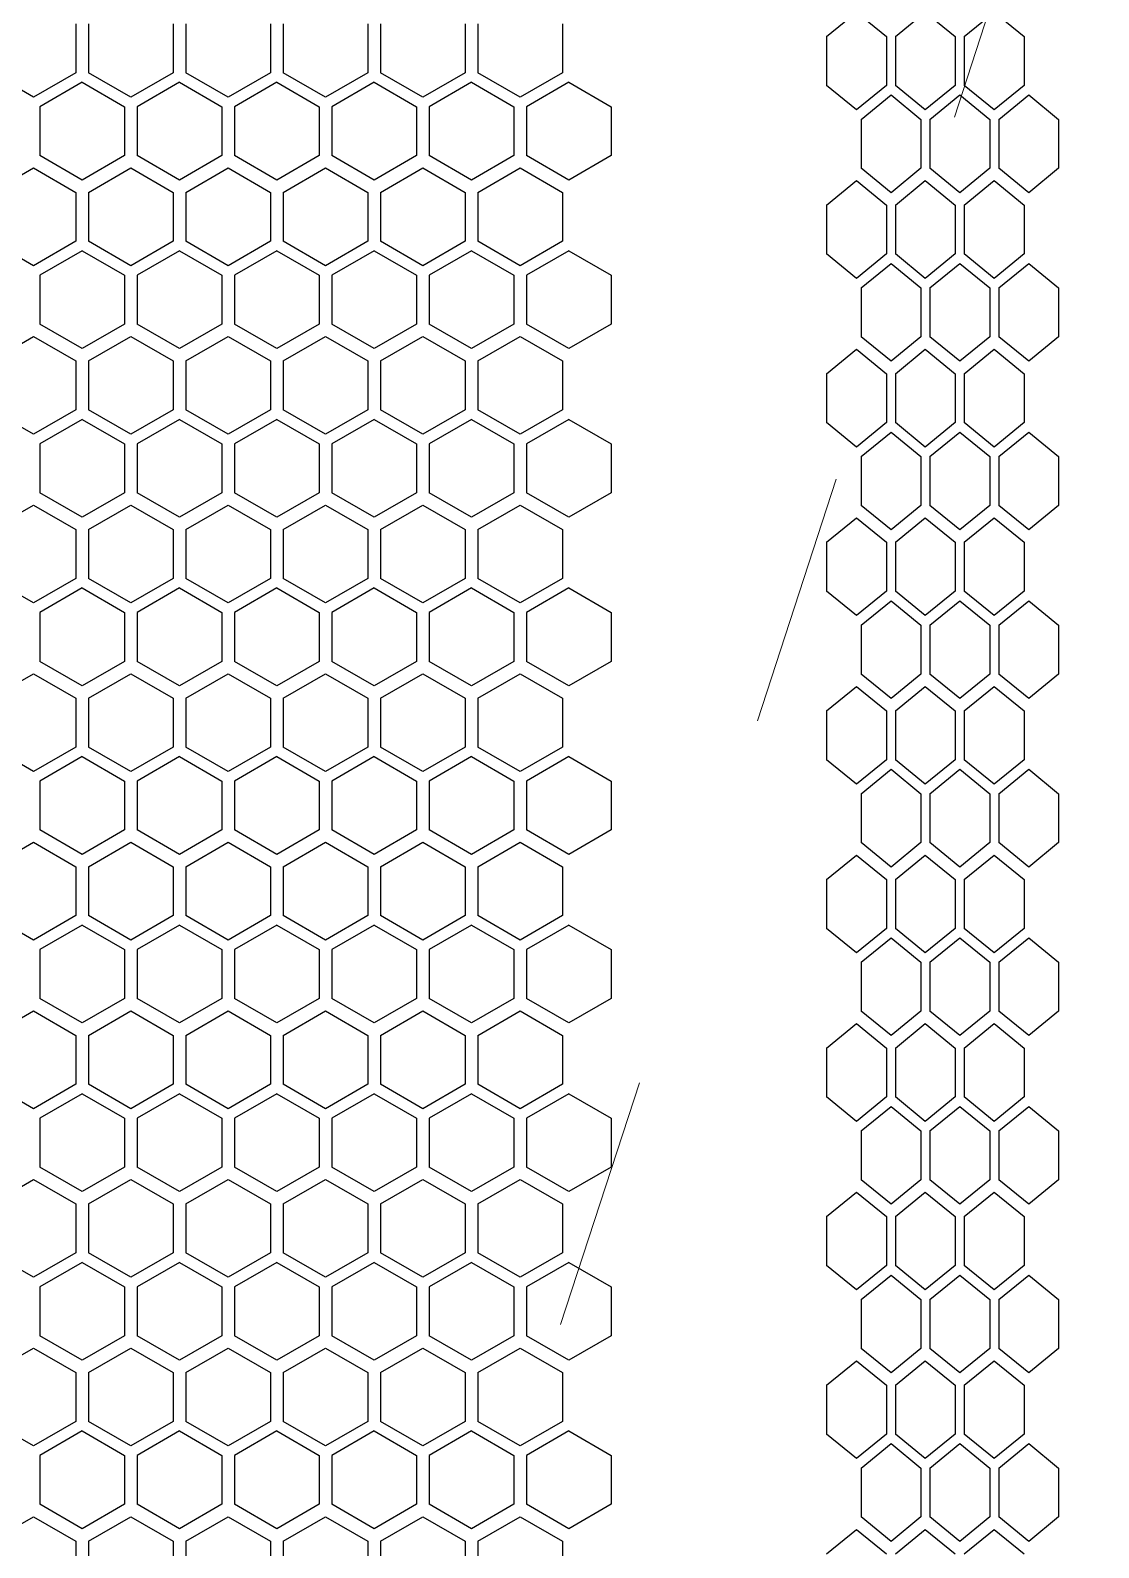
# Model space of a CAD drawing. Extents: x 61367 to 140945, y -1257 to 25588.
# Drawn here: x 73746.2 to 73847.2, y 20061.9 to 20205.3 of the extents above; entities that cross this region are included whole.
import ezdxf

# ---------------------------------------------------------------- set-up
doc = ezdxf.new("R2010")
doc.units = 0
doc.header["$MEASUREMENT"] = 0
doc.linetypes.add('ACAD_ISO03W100', pattern=[30, 12, -18])
doc.layers.get('0').update_dxf_attribs({"linetype": 'CONTINUOUS'})
doc.layers.add('4215-0412-2_0', color=7, linetype='CONTINUOUS')
doc.layers.add('THICK', color=7, linetype='CONTINUOUS', lineweight=0)

# ---------------------------------------------------------------- blocks, each defined once
blk = doc.blocks.new('ETRYRTERRTERWDDASW')
at = {"layer": 'THICK', "color": 1, "linetype": 'ACAD_ISO03W100', "ltscale": 2}
blk.add_line((214128.38, 51356.57), (213334.9, 48924.57), dxfattribs=at)
blk = doc.blocks.new('ERGRTHTHRT')
at = {"layer": '4215-0412-2_0', "color": 7, "linetype": 'Continuous'}
for p, q in [((-37352.74, -67738.53), (-37349.91, -67736.22)), ((-37349.91, -67736.22), (-37347.08, -67738.53)), ((-37346.24, -67738.53), (-37343.41, -67736.22)), ((-37343.41, -67736.22), (-37340.58, -67738.53)), ((-37339.73, -67738.53), (-37336.9, -67736.22)), ((-37336.9, -67736.22), (-37334.07, -67738.53)), ((-37423.72, -67737.33), (-37423.72, -67741.95)), ((-37422.52, -67737.33), (-37422.52, -67741.95)), ((-37414.52, -67737.33), (-37414.52, -67741.95)), ((-37413.32, -67737.33), (-37413.32, -67741.95)), ((-37405.32, -67737.33), (-37405.32, -67741.95)), ((-37404.12, -67737.33), (-37404.12, -67741.95)), ((-37396.12, -67737.33), (-37396.12, -67741.95)), ((-37394.92, -67737.33), (-37394.92, -67741.95)), ((-37386.92, -67737.33), (-37386.92, -67741.95)), ((-37385.72, -67737.33), (-37385.72, -67741.95)), ((-37377.72, -67737.33), (-37377.72, -67741.95)), ((-37352.74, -67738.53), (-37352.74, -67743.15)), ((-37347.08, -67738.53), (-37347.08, -67743.15)), ((-37346.24, -67738.53), (-37346.24, -67743.15)), ((-37340.58, -67738.53), (-37340.58, -67743.15)), ((-37339.73, -67738.53), (-37339.73, -67743.15)), ((-37334.07, -67738.53), (-37334.07, -67743.15)), ((-37427.72, -67744.26), (-37431.72, -67741.95)), ((-37423.72, -67741.95), (-37427.72, -67744.26)), ((-37418.52, -67744.26), (-37422.52, -67741.95)), ((-37414.52, -67741.95), (-37418.52, -67744.26)), ((-37409.32, -67744.26), (-37413.32, -67741.95)), ((-37405.32, -67741.95), (-37409.32, -67744.26)), ((-37400.12, -67744.26), (-37404.12, -67741.95)), ((-37396.12, -67741.95), (-37400.12, -67744.26)), ((-37390.92, -67744.26), (-37394.92, -67741.95)), ((-37386.92, -67741.95), (-37390.92, -67744.26)), ((-37381.72, -67744.26), (-37385.72, -67741.95)), ((-37377.72, -67741.95), (-37381.72, -67744.26)), ((-37423.1, -67742.85), (-37427.1, -67745.16)), ((-37423.1, -67742.85), (-37419.1, -67745.16)), ((-37413.9, -67742.85), (-37417.9, -67745.16)), ((-37413.9, -67742.85), (-37409.9, -67745.16)), ((-37404.7, -67742.85), (-37408.7, -67745.16)), ((-37404.7, -67742.85), (-37400.7, -67745.16)), ((-37395.5, -67742.85), (-37399.5, -67745.16)), ((-37395.5, -67742.85), (-37391.5, -67745.16)), ((-37386.3, -67742.85), (-37390.3, -67745.16)), ((-37386.3, -67742.85), (-37382.3, -67745.16)), ((-37377.1, -67742.85), (-37381.1, -67745.16)), ((-37377.1, -67742.85), (-37373.1, -67745.16)), ((-37349.91, -67745.46), (-37352.74, -67743.15)), ((-37347.08, -67743.15), (-37349.91, -67745.46)), ((-37343.41, -67745.46), (-37346.24, -67743.15)), ((-37340.58, -67743.15), (-37343.41, -67745.46)), ((-37336.9, -67745.46), (-37339.73, -67743.15)), ((-37334.07, -67743.15), (-37336.9, -67745.46)), ((-37427.1, -67745.16), (-37427.1, -67749.78)), ((-37419.1, -67745.16), (-37419.1, -67749.78)), ((-37417.9, -67745.16), (-37417.9, -67749.78)), ((-37409.9, -67745.16), (-37409.9, -67749.78)), ((-37408.7, -67745.16), (-37408.7, -67749.78)), ((-37400.7, -67745.16), (-37400.7, -67749.78)), ((-37399.5, -67745.16), (-37399.5, -67749.78)), ((-37391.5, -67745.16), (-37391.5, -67749.78)), ((-37390.3, -67745.16), (-37390.3, -67749.78)), ((-37382.3, -67745.16), (-37382.3, -67749.78)), ((-37381.1, -67745.16), (-37381.1, -67749.78)), ((-37373.1, -67745.16), (-37373.1, -67749.78)), ((-37349.47, -67746.36), (-37346.65, -67744.05)), ((-37346.65, -67744.05), (-37343.82, -67746.36)), ((-37342.97, -67746.36), (-37340.14, -67744.05)), ((-37340.14, -67744.05), (-37337.31, -67746.36)), ((-37336.46, -67746.36), (-37333.63, -67744.05)), ((-37333.63, -67744.05), (-37330.81, -67746.36)), ((-37349.47, -67746.36), (-37349.47, -67750.98)), ((-37343.82, -67746.36), (-37343.82, -67750.98)), ((-37342.97, -67746.36), (-37342.97, -67750.98)), ((-37337.31, -67746.36), (-37337.31, -67750.98)), ((-37336.46, -67746.36), (-37336.46, -67750.98)), ((-37330.81, -67746.36), (-37330.81, -67750.98)), ((-37423.1, -67752.09), (-37427.1, -67749.78)), ((-37419.1, -67749.78), (-37423.1, -67752.09)), ((-37413.9, -67752.09), (-37417.9, -67749.78)), ((-37409.9, -67749.78), (-37413.9, -67752.09)), ((-37404.7, -67752.09), (-37408.7, -67749.78)), ((-37400.7, -67749.78), (-37404.7, -67752.09)), ((-37395.5, -67752.09), (-37399.5, -67749.78)), ((-37391.5, -67749.78), (-37395.5, -67752.09)), ((-37386.3, -67752.09), (-37390.3, -67749.78)), ((-37382.3, -67749.78), (-37386.3, -67752.09)), ((-37377.1, -67752.09), (-37381.1, -67749.78)), ((-37373.1, -67749.78), (-37377.1, -67752.09)), ((-37431.72, -67753.26), (-37427.72, -67750.95)), ((-37427.72, -67750.95), (-37423.72, -67753.26)), ((-37422.52, -67753.26), (-37418.52, -67750.95)), ((-37418.52, -67750.95), (-37414.52, -67753.26)), ((-37413.32, -67753.26), (-37409.32, -67750.95)), ((-37409.32, -67750.95), (-37405.32, -67753.26)), ((-37404.12, -67753.26), (-37400.12, -67750.95)), ((-37400.12, -67750.95), (-37396.12, -67753.26)), ((-37394.92, -67753.26), (-37390.92, -67750.95)), ((-37390.92, -67750.95), (-37386.92, -67753.26)), ((-37385.72, -67753.26), (-37381.72, -67750.95)), ((-37381.72, -67750.95), (-37377.72, -67753.26)), ((-37352.74, -67754.46), (-37349.91, -67752.15)), ((-37349.91, -67752.15), (-37347.08, -67754.46)), ((-37346.65, -67753.29), (-37349.47, -67750.98)), ((-37343.82, -67750.98), (-37346.65, -67753.29)), ((-37346.24, -67754.46), (-37343.41, -67752.15)), ((-37343.41, -67752.15), (-37340.58, -67754.46)), ((-37340.14, -67753.29), (-37342.97, -67750.98)), ((-37337.31, -67750.98), (-37340.14, -67753.29)), ((-37339.73, -67754.46), (-37336.9, -67752.15)), ((-37336.9, -67752.15), (-37334.07, -67754.46)), ((-37333.63, -67753.29), (-37336.46, -67750.98)), ((-37330.81, -67750.98), (-37333.63, -67753.29)), ((-37423.72, -67753.26), (-37423.72, -67757.88)), ((-37422.52, -67753.26), (-37422.52, -67757.88)), ((-37414.52, -67753.26), (-37414.52, -67757.88)), ((-37413.32, -67753.26), (-37413.32, -67757.88)), ((-37405.32, -67753.26), (-37405.32, -67757.88)), ((-37404.12, -67753.26), (-37404.12, -67757.88)), ((-37396.12, -67753.26), (-37396.12, -67757.88)), ((-37394.92, -67753.26), (-37394.92, -67757.88)), ((-37386.92, -67753.26), (-37386.92, -67757.88)), ((-37385.72, -67753.26), (-37385.72, -67757.88)), ((-37377.72, -67753.26), (-37377.72, -67757.88)), ((-37352.74, -67754.46), (-37352.74, -67759.08)), ((-37347.08, -67754.46), (-37347.08, -67759.08)), ((-37346.24, -67754.46), (-37346.24, -67759.08)), ((-37340.58, -67754.46), (-37340.58, -67759.08)), ((-37339.73, -67754.46), (-37339.73, -67759.08)), ((-37334.07, -67754.46), (-37334.07, -67759.08)), ((-37427.72, -67760.19), (-37431.72, -67757.88)), ((-37423.72, -67757.88), (-37427.72, -67760.19)), ((-37418.52, -67760.19), (-37422.52, -67757.88)), ((-37414.52, -67757.88), (-37418.52, -67760.19)), ((-37409.32, -67760.19), (-37413.32, -67757.88)), ((-37405.32, -67757.88), (-37409.32, -67760.19)), ((-37400.12, -67760.19), (-37404.12, -67757.88)), ((-37396.12, -67757.88), (-37400.12, -67760.19)), ((-37390.92, -67760.19), (-37394.92, -67757.88)), ((-37386.92, -67757.88), (-37390.92, -67760.19)), ((-37381.72, -67760.19), (-37385.72, -67757.88)), ((-37377.72, -67757.88), (-37381.72, -67760.19)), ((-37423.1, -67758.78), (-37427.1, -67761.09)), ((-37423.1, -67758.78), (-37419.1, -67761.09)), ((-37413.9, -67758.78), (-37417.9, -67761.09)), ((-37413.9, -67758.78), (-37409.9, -67761.09)), ((-37404.7, -67758.78), (-37408.7, -67761.09)), ((-37404.7, -67758.78), (-37400.7, -67761.09)), ((-37395.5, -67758.78), (-37399.5, -67761.09)), ((-37395.5, -67758.78), (-37391.5, -67761.09)), ((-37386.3, -67758.78), (-37390.3, -67761.09)), ((-37386.3, -67758.78), (-37382.3, -67761.09)), ((-37377.1, -67758.78), (-37381.1, -67761.09)), ((-37377.1, -67758.78), (-37373.1, -67761.09)), ((-37349.91, -67761.39), (-37352.74, -67759.08)), ((-37347.08, -67759.08), (-37349.91, -67761.39)), ((-37343.41, -67761.39), (-37346.24, -67759.08)), ((-37340.58, -67759.08), (-37343.41, -67761.39)), ((-37336.9, -67761.39), (-37339.73, -67759.08)), ((-37334.07, -67759.08), (-37336.9, -67761.39)), ((-37349.47, -67762.29), (-37346.65, -67759.98)), ((-37346.65, -67759.98), (-37343.82, -67762.29)), ((-37342.97, -67762.29), (-37340.14, -67759.98)), ((-37340.14, -67759.98), (-37337.31, -67762.29)), ((-37336.46, -67762.29), (-37333.63, -67759.98)), ((-37333.63, -67759.98), (-37330.81, -67762.29)), ((-37427.1, -67761.09), (-37427.1, -67765.71)), ((-37419.1, -67761.09), (-37419.1, -67765.71)), ((-37417.9, -67761.09), (-37417.9, -67765.71)), ((-37409.9, -67761.09), (-37409.9, -67765.71)), ((-37408.7, -67761.09), (-37408.7, -67765.71)), ((-37400.7, -67761.09), (-37400.7, -67765.71)), ((-37399.5, -67761.09), (-37399.5, -67765.71)), ((-37391.5, -67761.09), (-37391.5, -67765.71)), ((-37390.3, -67761.09), (-37390.3, -67765.71)), ((-37382.3, -67761.09), (-37382.3, -67765.71)), ((-37381.1, -67761.09), (-37381.1, -67765.71)), ((-37373.1, -67761.09), (-37373.1, -67765.71)), ((-37349.47, -67762.29), (-37349.47, -67766.91)), ((-37343.82, -67762.29), (-37343.82, -67766.91)), ((-37342.97, -67762.29), (-37342.97, -67766.91)), ((-37337.31, -67762.29), (-37337.31, -67766.91)), ((-37336.46, -67762.29), (-37336.46, -67766.91)), ((-37330.81, -67762.29), (-37330.81, -67766.91)), ((-37423.1, -67768.02), (-37427.1, -67765.71)), ((-37419.1, -67765.71), (-37423.1, -67768.02)), ((-37413.9, -67768.02), (-37417.9, -67765.71)), ((-37409.9, -67765.71), (-37413.9, -67768.02)), ((-37404.7, -67768.02), (-37408.7, -67765.71)), ((-37400.7, -67765.71), (-37404.7, -67768.02)), ((-37395.5, -67768.02), (-37399.5, -67765.71)), ((-37391.5, -67765.71), (-37395.5, -67768.02)), ((-37386.3, -67768.02), (-37390.3, -67765.71)), ((-37382.3, -67765.71), (-37386.3, -67768.02)), ((-37377.1, -67768.02), (-37381.1, -67765.71)), ((-37373.1, -67765.71), (-37377.1, -67768.02)), ((-37431.72, -67769.19), (-37427.72, -67766.88)), ((-37427.72, -67766.88), (-37423.72, -67769.19)), ((-37422.52, -67769.19), (-37418.52, -67766.88)), ((-37418.52, -67766.88), (-37414.52, -67769.19)), ((-37413.32, -67769.19), (-37409.32, -67766.88)), ((-37409.32, -67766.88), (-37405.32, -67769.19)), ((-37404.12, -67769.19), (-37400.12, -67766.88)), ((-37400.12, -67766.88), (-37396.12, -67769.19)), ((-37394.92, -67769.19), (-37390.92, -67766.88)), ((-37390.92, -67766.88), (-37386.92, -67769.19)), ((-37385.72, -67769.19), (-37381.72, -67766.88)), ((-37381.72, -67766.88), (-37377.72, -67769.19)), ((-37352.74, -67770.39), (-37349.91, -67768.08)), ((-37349.91, -67768.08), (-37347.08, -67770.39)), ((-37346.65, -67769.22), (-37349.47, -67766.91)), ((-37343.82, -67766.91), (-37346.65, -67769.22)), ((-37346.24, -67770.39), (-37343.41, -67768.08)), ((-37343.41, -67768.08), (-37340.58, -67770.39)), ((-37340.14, -67769.22), (-37342.97, -67766.91)), ((-37337.31, -67766.91), (-37340.14, -67769.22)), ((-37339.73, -67770.39), (-37336.9, -67768.08)), ((-37336.9, -67768.08), (-37334.07, -67770.39)), ((-37333.63, -67769.22), (-37336.46, -67766.91)), ((-37330.81, -67766.91), (-37333.63, -67769.22)), ((-37423.72, -67769.19), (-37423.72, -67773.81)), ((-37422.52, -67769.19), (-37422.52, -67773.81)), ((-37414.52, -67769.19), (-37414.52, -67773.81)), ((-37413.32, -67769.19), (-37413.32, -67773.81)), ((-37405.32, -67769.19), (-37405.32, -67773.81)), ((-37404.12, -67769.19), (-37404.12, -67773.81)), ((-37396.12, -67769.19), (-37396.12, -67773.81)), ((-37394.92, -67769.19), (-37394.92, -67773.81)), ((-37386.92, -67769.19), (-37386.92, -67773.81)), ((-37385.72, -67769.19), (-37385.72, -67773.81)), ((-37377.72, -67769.19), (-37377.72, -67773.81)), ((-37352.74, -67770.39), (-37352.74, -67775.01)), ((-37347.08, -67770.39), (-37347.08, -67775.01)), ((-37346.24, -67770.39), (-37346.24, -67775.01)), ((-37340.58, -67770.39), (-37340.58, -67775.01)), ((-37339.73, -67770.39), (-37339.73, -67775.01)), ((-37334.07, -67770.39), (-37334.07, -67775.01)), ((-37427.72, -67776.12), (-37431.72, -67773.81)), ((-37423.72, -67773.81), (-37427.72, -67776.12)), ((-37418.52, -67776.12), (-37422.52, -67773.81)), ((-37414.52, -67773.81), (-37418.52, -67776.12)), ((-37409.32, -67776.12), (-37413.32, -67773.81)), ((-37405.32, -67773.81), (-37409.32, -67776.12)), ((-37400.12, -67776.12), (-37404.12, -67773.81)), ((-37396.12, -67773.81), (-37400.12, -67776.12)), ((-37390.92, -67776.12), (-37394.92, -67773.81)), ((-37386.92, -67773.81), (-37390.92, -67776.12)), ((-37381.72, -67776.12), (-37385.72, -67773.81)), ((-37377.72, -67773.81), (-37381.72, -67776.12)), ((-37423.1, -67774.71), (-37427.1, -67777.02)), ((-37423.1, -67774.71), (-37419.1, -67777.02)), ((-37413.9, -67774.71), (-37417.9, -67777.02)), ((-37413.9, -67774.71), (-37409.9, -67777.02)), ((-37404.7, -67774.71), (-37408.7, -67777.02)), ((-37404.7, -67774.71), (-37400.7, -67777.02)), ((-37395.5, -67774.71), (-37399.5, -67777.02)), ((-37395.5, -67774.71), (-37391.5, -67777.02)), ((-37386.3, -67774.71), (-37390.3, -67777.02)), ((-37386.3, -67774.71), (-37382.3, -67777.02)), ((-37377.1, -67774.71), (-37381.1, -67777.02)), ((-37377.1, -67774.71), (-37373.1, -67777.02)), ((-37349.91, -67777.32), (-37352.74, -67775.01)), ((-37347.08, -67775.01), (-37349.91, -67777.32)), ((-37343.41, -67777.32), (-37346.24, -67775.01)), ((-37340.58, -67775.01), (-37343.41, -67777.32)), ((-37336.9, -67777.32), (-37339.73, -67775.01)), ((-37334.07, -67775.01), (-37336.9, -67777.32)), ((-37349.47, -67778.22), (-37346.65, -67775.91)), ((-37346.65, -67775.91), (-37343.82, -67778.22)), ((-37342.97, -67778.22), (-37340.14, -67775.91)), ((-37340.14, -67775.91), (-37337.31, -67778.22)), ((-37336.46, -67778.22), (-37333.63, -67775.91)), ((-37333.63, -67775.91), (-37330.81, -67778.22)), ((-37427.1, -67777.02), (-37427.1, -67781.64)), ((-37419.1, -67777.02), (-37419.1, -67781.64)), ((-37417.9, -67777.02), (-37417.9, -67781.64)), ((-37409.9, -67777.02), (-37409.9, -67781.64)), ((-37408.7, -67777.02), (-37408.7, -67781.64)), ((-37400.7, -67777.02), (-37400.7, -67781.64)), ((-37399.5, -67777.02), (-37399.5, -67781.64)), ((-37391.5, -67777.02), (-37391.5, -67781.64)), ((-37390.3, -67777.02), (-37390.3, -67781.64)), ((-37382.3, -67777.02), (-37382.3, -67781.64)), ((-37381.1, -67777.02), (-37381.1, -67781.64)), ((-37373.1, -67777.02), (-37373.1, -67781.64)), ((-37349.47, -67778.22), (-37349.47, -67782.84)), ((-37343.82, -67778.22), (-37343.82, -67782.84)), ((-37342.97, -67778.22), (-37342.97, -67782.84)), ((-37337.31, -67778.22), (-37337.31, -67782.84)), ((-37336.46, -67778.22), (-37336.46, -67782.84)), ((-37330.81, -67778.22), (-37330.81, -67782.84)), ((-37423.1, -67783.95), (-37427.1, -67781.64)), ((-37419.1, -67781.64), (-37423.1, -67783.95)), ((-37413.9, -67783.95), (-37417.9, -67781.64)), ((-37409.9, -67781.64), (-37413.9, -67783.95)), ((-37404.7, -67783.95), (-37408.7, -67781.64)), ((-37400.7, -67781.64), (-37404.7, -67783.95)), ((-37395.5, -67783.95), (-37399.5, -67781.64)), ((-37391.5, -67781.64), (-37395.5, -67783.95)), ((-37386.3, -67783.95), (-37390.3, -67781.64)), ((-37382.3, -67781.64), (-37386.3, -67783.95)), ((-37377.1, -67783.95), (-37381.1, -67781.64)), ((-37373.1, -67781.64), (-37377.1, -67783.95)), ((-37431.72, -67785.12), (-37427.72, -67782.81)), ((-37427.72, -67782.81), (-37423.72, -67785.12)), ((-37422.52, -67785.12), (-37418.52, -67782.81)), ((-37418.52, -67782.81), (-37414.52, -67785.12)), ((-37413.32, -67785.12), (-37409.32, -67782.81)), ((-37409.32, -67782.81), (-37405.32, -67785.12)), ((-37404.12, -67785.12), (-37400.12, -67782.81)), ((-37400.12, -67782.81), (-37396.12, -67785.12)), ((-37394.92, -67785.12), (-37390.92, -67782.81)), ((-37390.92, -67782.81), (-37386.92, -67785.12)), ((-37385.72, -67785.12), (-37381.72, -67782.81)), ((-37381.72, -67782.81), (-37377.72, -67785.12)), ((-37346.65, -67785.15), (-37349.47, -67782.84)), ((-37343.82, -67782.84), (-37346.65, -67785.15)), ((-37340.14, -67785.15), (-37342.97, -67782.84)), ((-37337.31, -67782.84), (-37340.14, -67785.15)), ((-37333.63, -67785.15), (-37336.46, -67782.84)), ((-37330.81, -67782.84), (-37333.63, -67785.15)), ((-37423.72, -67785.12), (-37423.72, -67789.74)), ((-37422.52, -67785.12), (-37422.52, -67789.74)), ((-37414.52, -67785.12), (-37414.52, -67789.74)), ((-37413.32, -67785.12), (-37413.32, -67789.74)), ((-37405.32, -67785.12), (-37405.32, -67789.74)), ((-37404.12, -67785.12), (-37404.12, -67789.74)), ((-37396.12, -67785.12), (-37396.12, -67789.74)), ((-37394.92, -67785.12), (-37394.92, -67789.74)), ((-37386.92, -67785.12), (-37386.92, -67789.74)), ((-37385.72, -67785.12), (-37385.72, -67789.74)), ((-37377.72, -67785.12), (-37377.72, -67789.74)), ((-37352.74, -67786.32), (-37349.91, -67784.01)), ((-37349.91, -67784.01), (-37347.08, -67786.32)), ((-37346.24, -67786.32), (-37343.41, -67784.01)), ((-37343.41, -67784.01), (-37340.58, -67786.32)), ((-37339.73, -67786.32), (-37336.9, -67784.01)), ((-37336.9, -67784.01), (-37334.07, -67786.32)), ((-37352.74, -67786.32), (-37352.74, -67790.94)), ((-37347.08, -67786.32), (-37347.08, -67790.94)), ((-37346.24, -67786.32), (-37346.24, -67790.94)), ((-37340.58, -67786.32), (-37340.58, -67790.94)), ((-37339.73, -67786.32), (-37339.73, -67790.94)), ((-37334.07, -67786.32), (-37334.07, -67790.94)), ((-37427.72, -67792.05), (-37431.72, -67789.74)), ((-37423.72, -67789.74), (-37427.72, -67792.05)), ((-37423.1, -67790.64), (-37427.1, -67792.95)), ((-37423.1, -67790.64), (-37419.1, -67792.95)), ((-37418.52, -67792.05), (-37422.52, -67789.74)), ((-37414.52, -67789.74), (-37418.52, -67792.05)), ((-37413.9, -67790.64), (-37417.9, -67792.95)), ((-37413.9, -67790.64), (-37409.9, -67792.95)), ((-37409.32, -67792.05), (-37413.32, -67789.74)), ((-37405.32, -67789.74), (-37409.32, -67792.05)), ((-37404.7, -67790.64), (-37408.7, -67792.95)), ((-37404.7, -67790.64), (-37400.7, -67792.95)), ((-37400.12, -67792.05), (-37404.12, -67789.74)), ((-37396.12, -67789.74), (-37400.12, -67792.05)), ((-37395.5, -67790.64), (-37399.5, -67792.95)), ((-37395.5, -67790.64), (-37391.5, -67792.95)), ((-37390.92, -67792.05), (-37394.92, -67789.74)), ((-37386.92, -67789.74), (-37390.92, -67792.05)), ((-37386.3, -67790.64), (-37390.3, -67792.95)), ((-37386.3, -67790.64), (-37382.3, -67792.95)), ((-37381.72, -67792.05), (-37385.72, -67789.74)), ((-37377.72, -67789.74), (-37381.72, -67792.05)), ((-37377.1, -67790.64), (-37381.1, -67792.95)), ((-37377.1, -67790.64), (-37373.1, -67792.95)), ((-37349.91, -67793.25), (-37352.74, -67790.94)), ((-37347.08, -67790.94), (-37349.91, -67793.25)), ((-37343.41, -67793.25), (-37346.24, -67790.94)), ((-37340.58, -67790.94), (-37343.41, -67793.25)), ((-37336.9, -67793.25), (-37339.73, -67790.94)), ((-37334.07, -67790.94), (-37336.9, -67793.25)), ((-37349.47, -67794.15), (-37346.65, -67791.84)), ((-37346.65, -67791.84), (-37343.82, -67794.15)), ((-37342.97, -67794.15), (-37340.14, -67791.84)), ((-37340.14, -67791.84), (-37337.31, -67794.15)), ((-37336.46, -67794.15), (-37333.63, -67791.84)), ((-37333.63, -67791.84), (-37330.81, -67794.15)), ((-37427.1, -67792.95), (-37427.1, -67797.57)), ((-37419.1, -67792.95), (-37419.1, -67797.57)), ((-37417.9, -67792.95), (-37417.9, -67797.57)), ((-37409.9, -67792.95), (-37409.9, -67797.57)), ((-37408.7, -67792.95), (-37408.7, -67797.57)), ((-37400.7, -67792.95), (-37400.7, -67797.57)), ((-37399.5, -67792.95), (-37399.5, -67797.57)), ((-37391.5, -67792.95), (-37391.5, -67797.57)), ((-37390.3, -67792.95), (-37390.3, -67797.57)), ((-37382.3, -67792.95), (-37382.3, -67797.57)), ((-37381.1, -67792.95), (-37381.1, -67797.57)), ((-37373.1, -67792.95), (-37373.1, -67797.57)), ((-37349.47, -67794.15), (-37349.47, -67798.77)), ((-37343.82, -67794.15), (-37343.82, -67798.77)), ((-37342.97, -67794.15), (-37342.97, -67798.77)), ((-37337.31, -67794.15), (-37337.31, -67798.77)), ((-37336.46, -67794.15), (-37336.46, -67798.77)), ((-37330.81, -67794.15), (-37330.81, -67798.77)), ((-37423.1, -67799.88), (-37427.1, -67797.57)), ((-37419.1, -67797.57), (-37423.1, -67799.88)), ((-37413.9, -67799.88), (-37417.9, -67797.57)), ((-37409.9, -67797.57), (-37413.9, -67799.88)), ((-37404.7, -67799.88), (-37408.7, -67797.57)), ((-37400.7, -67797.57), (-37404.7, -67799.88)), ((-37395.5, -67799.88), (-37399.5, -67797.57)), ((-37391.5, -67797.57), (-37395.5, -67799.88)), ((-37386.3, -67799.88), (-37390.3, -67797.57)), ((-37382.3, -67797.57), (-37386.3, -67799.88)), ((-37377.1, -67799.88), (-37381.1, -67797.57)), ((-37373.1, -67797.57), (-37377.1, -67799.88)), ((-37431.72, -67801.05), (-37427.72, -67798.74)), ((-37427.72, -67798.74), (-37423.72, -67801.05)), ((-37422.52, -67801.05), (-37418.52, -67798.74)), ((-37418.52, -67798.74), (-37414.52, -67801.05)), ((-37413.32, -67801.05), (-37409.32, -67798.74)), ((-37409.32, -67798.74), (-37405.32, -67801.05)), ((-37404.12, -67801.05), (-37400.12, -67798.74)), ((-37400.12, -67798.74), (-37396.12, -67801.05)), ((-37394.92, -67801.05), (-37390.92, -67798.74)), ((-37390.92, -67798.74), (-37386.92, -67801.05)), ((-37385.72, -67801.05), (-37381.72, -67798.74)), ((-37381.72, -67798.74), (-37377.72, -67801.05)), ((-37346.65, -67801.08), (-37349.47, -67798.77)), ((-37343.82, -67798.77), (-37346.65, -67801.08)), ((-37340.14, -67801.08), (-37342.97, -67798.77)), ((-37337.31, -67798.77), (-37340.14, -67801.08)), ((-37333.63, -67801.08), (-37336.46, -67798.77)), ((-37330.81, -67798.77), (-37333.63, -67801.08)), ((-37423.72, -67801.05), (-37423.72, -67805.67)), ((-37422.52, -67801.05), (-37422.52, -67805.67)), ((-37414.52, -67801.05), (-37414.52, -67805.67)), ((-37413.32, -67801.05), (-37413.32, -67805.67)), ((-37405.32, -67801.05), (-37405.32, -67805.67)), ((-37404.12, -67801.05), (-37404.12, -67805.67)), ((-37396.12, -67801.05), (-37396.12, -67805.67)), ((-37394.92, -67801.05), (-37394.92, -67805.67)), ((-37386.92, -67801.05), (-37386.92, -67805.67)), ((-37385.72, -67801.05), (-37385.72, -67805.67)), ((-37377.72, -67801.05), (-37377.72, -67805.67)), ((-37352.74, -67802.25), (-37349.91, -67799.94)), ((-37349.91, -67799.94), (-37347.08, -67802.25)), ((-37346.24, -67802.25), (-37343.41, -67799.94)), ((-37343.41, -67799.94), (-37340.58, -67802.25)), ((-37339.73, -67802.25), (-37336.9, -67799.94)), ((-37336.9, -67799.94), (-37334.07, -67802.25)), ((-37352.74, -67802.25), (-37352.74, -67806.87)), ((-37347.08, -67802.25), (-37347.08, -67806.87)), ((-37346.24, -67802.25), (-37346.24, -67806.87)), ((-37340.58, -67802.25), (-37340.58, -67806.87)), ((-37339.73, -67802.25), (-37339.73, -67806.87)), ((-37334.07, -67802.25), (-37334.07, -67806.87)), ((-37427.72, -67807.98), (-37431.72, -67805.67)), ((-37423.72, -67805.67), (-37427.72, -67807.98)), ((-37423.1, -67806.57), (-37427.1, -67808.88)), ((-37423.1, -67806.57), (-37419.1, -67808.88)), ((-37418.52, -67807.98), (-37422.52, -67805.67)), ((-37414.52, -67805.67), (-37418.52, -67807.98)), ((-37413.9, -67806.57), (-37417.9, -67808.88)), ((-37413.9, -67806.57), (-37409.9, -67808.88)), ((-37409.32, -67807.98), (-37413.32, -67805.67)), ((-37405.32, -67805.67), (-37409.32, -67807.98)), ((-37404.7, -67806.57), (-37408.7, -67808.88)), ((-37404.7, -67806.57), (-37400.7, -67808.88)), ((-37400.12, -67807.98), (-37404.12, -67805.67)), ((-37396.12, -67805.67), (-37400.12, -67807.98)), ((-37395.5, -67806.57), (-37399.5, -67808.88)), ((-37395.5, -67806.57), (-37391.5, -67808.88)), ((-37390.92, -67807.98), (-37394.92, -67805.67)), ((-37386.92, -67805.67), (-37390.92, -67807.98)), ((-37386.3, -67806.57), (-37390.3, -67808.88)), ((-37386.3, -67806.57), (-37382.3, -67808.88)), ((-37381.72, -67807.98), (-37385.72, -67805.67)), ((-37377.72, -67805.67), (-37381.72, -67807.98)), ((-37377.1, -67806.57), (-37381.1, -67808.88)), ((-37377.1, -67806.57), (-37373.1, -67808.88)), ((-37349.91, -67809.18), (-37352.74, -67806.87)), ((-37347.08, -67806.87), (-37349.91, -67809.18)), ((-37349.47, -67810.08), (-37346.65, -67807.77)), ((-37346.65, -67807.77), (-37343.82, -67810.08)), ((-37343.41, -67809.18), (-37346.24, -67806.87)), ((-37340.58, -67806.87), (-37343.41, -67809.18)), ((-37342.97, -67810.08), (-37340.14, -67807.77)), ((-37340.14, -67807.77), (-37337.31, -67810.08)), ((-37336.9, -67809.18), (-37339.73, -67806.87)), ((-37334.07, -67806.87), (-37336.9, -67809.18)), ((-37336.46, -67810.08), (-37333.63, -67807.77)), ((-37333.63, -67807.77), (-37330.81, -67810.08)), ((-37427.1, -67808.88), (-37427.1, -67813.5)), ((-37419.1, -67808.88), (-37419.1, -67813.5)), ((-37417.9, -67808.88), (-37417.9, -67813.5)), ((-37409.9, -67808.88), (-37409.9, -67813.5)), ((-37408.7, -67808.88), (-37408.7, -67813.5)), ((-37400.7, -67808.88), (-37400.7, -67813.5)), ((-37399.5, -67808.88), (-37399.5, -67813.5)), ((-37391.5, -67808.88), (-37391.5, -67813.5)), ((-37390.3, -67808.88), (-37390.3, -67813.5)), ((-37382.3, -67808.88), (-37382.3, -67813.5)), ((-37381.1, -67808.88), (-37381.1, -67813.5)), ((-37373.1, -67808.88), (-37373.1, -67813.5)), ((-37349.47, -67810.08), (-37349.47, -67814.7)), ((-37343.82, -67810.08), (-37343.82, -67814.7)), ((-37342.97, -67810.08), (-37342.97, -67814.7)), ((-37337.31, -67810.08), (-37337.31, -67814.7)), ((-37336.46, -67810.08), (-37336.46, -67814.7)), ((-37330.81, -67810.08), (-37330.81, -67814.7)), ((-37423.1, -67815.81), (-37427.1, -67813.5)), ((-37419.1, -67813.5), (-37423.1, -67815.81)), ((-37413.9, -67815.81), (-37417.9, -67813.5)), ((-37409.9, -67813.5), (-37413.9, -67815.81)), ((-37404.7, -67815.81), (-37408.7, -67813.5)), ((-37400.7, -67813.5), (-37404.7, -67815.81)), ((-37395.5, -67815.81), (-37399.5, -67813.5)), ((-37391.5, -67813.5), (-37395.5, -67815.81)), ((-37386.3, -67815.81), (-37390.3, -67813.5)), ((-37382.3, -67813.5), (-37386.3, -67815.81)), ((-37377.1, -67815.81), (-37381.1, -67813.5)), ((-37373.1, -67813.5), (-37377.1, -67815.81)), ((-37431.72, -67816.98), (-37427.72, -67814.67)), ((-37427.72, -67814.67), (-37423.72, -67816.98)), ((-37422.52, -67816.98), (-37418.52, -67814.67)), ((-37418.52, -67814.67), (-37414.52, -67816.98)), ((-37413.32, -67816.98), (-37409.32, -67814.67)), ((-37409.32, -67814.67), (-37405.32, -67816.98)), ((-37404.12, -67816.98), (-37400.12, -67814.67)), ((-37400.12, -67814.67), (-37396.12, -67816.98)), ((-37394.92, -67816.98), (-37390.92, -67814.67)), ((-37390.92, -67814.67), (-37386.92, -67816.98)), ((-37385.72, -67816.98), (-37381.72, -67814.67)), ((-37381.72, -67814.67), (-37377.72, -67816.98)), ((-37346.65, -67817.01), (-37349.47, -67814.7)), ((-37343.82, -67814.7), (-37346.65, -67817.01)), ((-37340.14, -67817.01), (-37342.97, -67814.7)), ((-37337.31, -67814.7), (-37340.14, -67817.01)), ((-37333.63, -67817.01), (-37336.46, -67814.7)), ((-37330.81, -67814.7), (-37333.63, -67817.01)), ((-37352.74, -67818.18), (-37349.91, -67815.87)), ((-37349.91, -67815.87), (-37347.08, -67818.18)), ((-37346.24, -67818.18), (-37343.41, -67815.87)), ((-37343.41, -67815.87), (-37340.58, -67818.18)), ((-37339.73, -67818.18), (-37336.9, -67815.87)), ((-37336.9, -67815.87), (-37334.07, -67818.18)), ((-37423.72, -67816.98), (-37423.72, -67821.6)), ((-37422.52, -67816.98), (-37422.52, -67821.6)), ((-37414.52, -67816.98), (-37414.52, -67821.6)), ((-37413.32, -67816.98), (-37413.32, -67821.6)), ((-37405.32, -67816.98), (-37405.32, -67821.6)), ((-37404.12, -67816.98), (-37404.12, -67821.6)), ((-37396.12, -67816.98), (-37396.12, -67821.6)), ((-37394.92, -67816.98), (-37394.92, -67821.6)), ((-37386.92, -67816.98), (-37386.92, -67821.6)), ((-37385.72, -67816.98), (-37385.72, -67821.6)), ((-37377.72, -67816.98), (-37377.72, -67821.6)), ((-37352.74, -67818.18), (-37352.74, -67822.8)), ((-37347.08, -67818.18), (-37347.08, -67822.8)), ((-37346.24, -67818.18), (-37346.24, -67822.8)), ((-37340.58, -67818.18), (-37340.58, -67822.8)), ((-37339.73, -67818.18), (-37339.73, -67822.8)), ((-37334.07, -67818.18), (-37334.07, -67822.8)), ((-37427.72, -67823.91), (-37431.72, -67821.6)), ((-37423.72, -67821.6), (-37427.72, -67823.91)), ((-37423.1, -67822.5), (-37427.1, -67824.81)), ((-37423.1, -67822.5), (-37419.1, -67824.81)), ((-37418.52, -67823.91), (-37422.52, -67821.6)), ((-37414.52, -67821.6), (-37418.52, -67823.91)), ((-37413.9, -67822.5), (-37417.9, -67824.81)), ((-37413.9, -67822.5), (-37409.9, -67824.81)), ((-37409.32, -67823.91), (-37413.32, -67821.6)), ((-37405.32, -67821.6), (-37409.32, -67823.91)), ((-37404.7, -67822.5), (-37408.7, -67824.81)), ((-37404.7, -67822.5), (-37400.7, -67824.81)), ((-37400.12, -67823.91), (-37404.12, -67821.6)), ((-37396.12, -67821.6), (-37400.12, -67823.91)), ((-37395.5, -67822.5), (-37399.5, -67824.81)), ((-37395.5, -67822.5), (-37391.5, -67824.81)), ((-37390.92, -67823.91), (-37394.92, -67821.6)), ((-37386.92, -67821.6), (-37390.92, -67823.91)), ((-37386.3, -67822.5), (-37390.3, -67824.81)), ((-37386.3, -67822.5), (-37382.3, -67824.81)), ((-37381.72, -67823.91), (-37385.72, -67821.6)), ((-37377.72, -67821.6), (-37381.72, -67823.91)), ((-37377.1, -67822.5), (-37381.1, -67824.81)), ((-37377.1, -67822.5), (-37373.1, -67824.81)), ((-37349.91, -67825.11), (-37352.74, -67822.8)), ((-37347.08, -67822.8), (-37349.91, -67825.11)), ((-37349.47, -67826.01), (-37346.65, -67823.7)), ((-37346.65, -67823.7), (-37343.82, -67826.01)), ((-37343.41, -67825.11), (-37346.24, -67822.8)), ((-37340.58, -67822.8), (-37343.41, -67825.11)), ((-37342.97, -67826.01), (-37340.14, -67823.7)), ((-37340.14, -67823.7), (-37337.31, -67826.01)), ((-37336.9, -67825.11), (-37339.73, -67822.8)), ((-37334.07, -67822.8), (-37336.9, -67825.11)), ((-37336.46, -67826.01), (-37333.63, -67823.7)), ((-37333.63, -67823.7), (-37330.81, -67826.01)), ((-37427.1, -67824.81), (-37427.1, -67829.43)), ((-37419.1, -67824.81), (-37419.1, -67829.43)), ((-37417.9, -67824.81), (-37417.9, -67829.43)), ((-37409.9, -67824.81), (-37409.9, -67829.43)), ((-37408.7, -67824.81), (-37408.7, -67829.43)), ((-37400.7, -67824.81), (-37400.7, -67829.43)), ((-37399.5, -67824.81), (-37399.5, -67829.43)), ((-37391.5, -67824.81), (-37391.5, -67829.43)), ((-37390.3, -67824.81), (-37390.3, -67829.43)), ((-37382.3, -67824.81), (-37382.3, -67829.43)), ((-37381.1, -67824.81), (-37381.1, -67829.43)), ((-37373.1, -67824.81), (-37373.1, -67829.43)), ((-37349.47, -67826.01), (-37349.47, -67830.63)), ((-37343.82, -67826.01), (-37343.82, -67830.63)), ((-37342.97, -67826.01), (-37342.97, -67830.63)), ((-37337.31, -67826.01), (-37337.31, -67830.63)), ((-37336.46, -67826.01), (-37336.46, -67830.63)), ((-37330.81, -67826.01), (-37330.81, -67830.63)), ((-37423.1, -67831.74), (-37427.1, -67829.43)), ((-37419.1, -67829.43), (-37423.1, -67831.74)), ((-37413.9, -67831.74), (-37417.9, -67829.43)), ((-37409.9, -67829.43), (-37413.9, -67831.74)), ((-37404.7, -67831.74), (-37408.7, -67829.43)), ((-37400.7, -67829.43), (-37404.7, -67831.74)), ((-37395.5, -67831.74), (-37399.5, -67829.43)), ((-37391.5, -67829.43), (-37395.5, -67831.74)), ((-37386.3, -67831.74), (-37390.3, -67829.43)), ((-37382.3, -67829.43), (-37386.3, -67831.74)), ((-37377.1, -67831.74), (-37381.1, -67829.43)), ((-37373.1, -67829.43), (-37377.1, -67831.74)), ((-37431.72, -67832.91), (-37427.72, -67830.6)), ((-37427.72, -67830.6), (-37423.72, -67832.91)), ((-37422.52, -67832.91), (-37418.52, -67830.6)), ((-37418.52, -67830.6), (-37414.52, -67832.91)), ((-37413.32, -67832.91), (-37409.32, -67830.6)), ((-37409.32, -67830.6), (-37405.32, -67832.91)), ((-37404.12, -67832.91), (-37400.12, -67830.6)), ((-37400.12, -67830.6), (-37396.12, -67832.91)), ((-37394.92, -67832.91), (-37390.92, -67830.6)), ((-37390.92, -67830.6), (-37386.92, -67832.91)), ((-37385.72, -67832.91), (-37381.72, -67830.6)), ((-37381.72, -67830.6), (-37377.72, -67832.91)), ((-37346.65, -67832.94), (-37349.47, -67830.63)), ((-37343.82, -67830.63), (-37346.65, -67832.94)), ((-37340.14, -67832.94), (-37342.97, -67830.63)), ((-37337.31, -67830.63), (-37340.14, -67832.94)), ((-37333.63, -67832.94), (-37336.46, -67830.63)), ((-37330.81, -67830.63), (-37333.63, -67832.94)), ((-37352.74, -67834.11), (-37349.91, -67831.8)), ((-37349.91, -67831.8), (-37347.08, -67834.11)), ((-37346.24, -67834.11), (-37343.41, -67831.8)), ((-37343.41, -67831.8), (-37340.58, -67834.11)), ((-37339.73, -67834.11), (-37336.9, -67831.8)), ((-37336.9, -67831.8), (-37334.07, -67834.11)), ((-37423.72, -67832.91), (-37423.72, -67837.53)), ((-37422.52, -67832.91), (-37422.52, -67837.53)), ((-37414.52, -67832.91), (-37414.52, -67837.53)), ((-37413.32, -67832.91), (-37413.32, -67837.53)), ((-37405.32, -67832.91), (-37405.32, -67837.53)), ((-37404.12, -67832.91), (-37404.12, -67837.53)), ((-37396.12, -67832.91), (-37396.12, -67837.53)), ((-37394.92, -67832.91), (-37394.92, -67837.53)), ((-37386.92, -67832.91), (-37386.92, -67837.53)), ((-37385.72, -67832.91), (-37385.72, -67837.53)), ((-37377.72, -67832.91), (-37377.72, -67837.53)), ((-37352.74, -67834.11), (-37352.74, -67838.73)), ((-37347.08, -67834.11), (-37347.08, -67838.73)), ((-37346.24, -67834.11), (-37346.24, -67838.73)), ((-37340.58, -67834.11), (-37340.58, -67838.73)), ((-37339.73, -67834.11), (-37339.73, -67838.73)), ((-37334.07, -67834.11), (-37334.07, -67838.73)), ((-37427.72, -67839.84), (-37431.72, -67837.53)), ((-37423.72, -67837.53), (-37427.72, -67839.84)), ((-37418.52, -67839.84), (-37422.52, -67837.53)), ((-37414.52, -67837.53), (-37418.52, -67839.84)), ((-37409.32, -67839.84), (-37413.32, -67837.53)), ((-37405.32, -67837.53), (-37409.32, -67839.84)), ((-37400.12, -67839.84), (-37404.12, -67837.53)), ((-37396.12, -67837.53), (-37400.12, -67839.84)), ((-37390.92, -67839.84), (-37394.92, -67837.53)), ((-37386.92, -67837.53), (-37390.92, -67839.84)), ((-37381.72, -67839.84), (-37385.72, -67837.53)), ((-37377.72, -67837.53), (-37381.72, -67839.84)), ((-37423.1, -67838.43), (-37427.1, -67840.74)), ((-37423.1, -67838.43), (-37419.1, -67840.74)), ((-37413.9, -67838.43), (-37417.9, -67840.74)), ((-37413.9, -67838.43), (-37409.9, -67840.74)), ((-37404.7, -67838.43), (-37408.7, -67840.74)), ((-37404.7, -67838.43), (-37400.7, -67840.74)), ((-37395.5, -67838.43), (-37399.5, -67840.74)), ((-37395.5, -67838.43), (-37391.5, -67840.74)), ((-37386.3, -67838.43), (-37390.3, -67840.74)), ((-37386.3, -67838.43), (-37382.3, -67840.74)), ((-37377.1, -67838.43), (-37381.1, -67840.74)), ((-37377.1, -67838.43), (-37373.1, -67840.74)), ((-37349.91, -67841.04), (-37352.74, -67838.73)), ((-37347.08, -67838.73), (-37349.91, -67841.04)), ((-37349.47, -67841.94), (-37346.65, -67839.63)), ((-37346.65, -67839.63), (-37343.82, -67841.94)), ((-37343.41, -67841.04), (-37346.24, -67838.73)), ((-37340.58, -67838.73), (-37343.41, -67841.04)), ((-37342.97, -67841.94), (-37340.14, -67839.63)), ((-37340.14, -67839.63), (-37337.31, -67841.94)), ((-37336.9, -67841.04), (-37339.73, -67838.73)), ((-37334.07, -67838.73), (-37336.9, -67841.04)), ((-37336.46, -67841.94), (-37333.63, -67839.63)), ((-37333.63, -67839.63), (-37330.81, -67841.94)), ((-37427.1, -67840.74), (-37427.1, -67845.36)), ((-37419.1, -67840.74), (-37419.1, -67845.36)), ((-37417.9, -67840.74), (-37417.9, -67845.36)), ((-37409.9, -67840.74), (-37409.9, -67845.36)), ((-37408.7, -67840.74), (-37408.7, -67845.36)), ((-37400.7, -67840.74), (-37400.7, -67845.36)), ((-37399.5, -67840.74), (-37399.5, -67845.36)), ((-37391.5, -67840.74), (-37391.5, -67845.36)), ((-37390.3, -67840.74), (-37390.3, -67845.36)), ((-37382.3, -67840.74), (-37382.3, -67845.36)), ((-37381.1, -67840.74), (-37381.1, -67845.36)), ((-37373.1, -67840.74), (-37373.1, -67845.36)), ((-37349.47, -67841.94), (-37349.47, -67846.56)), ((-37343.82, -67841.94), (-37343.82, -67846.56)), ((-37342.97, -67841.94), (-37342.97, -67846.56)), ((-37337.31, -67841.94), (-37337.31, -67846.56)), ((-37336.46, -67841.94), (-37336.46, -67846.56)), ((-37330.81, -67841.94), (-37330.81, -67846.56)), ((-37423.1, -67847.67), (-37427.1, -67845.36)), ((-37419.1, -67845.36), (-37423.1, -67847.67)), ((-37413.9, -67847.67), (-37417.9, -67845.36)), ((-37409.9, -67845.36), (-37413.9, -67847.67)), ((-37404.7, -67847.67), (-37408.7, -67845.36)), ((-37400.7, -67845.36), (-37404.7, -67847.67)), ((-37395.5, -67847.67), (-37399.5, -67845.36)), ((-37391.5, -67845.36), (-37395.5, -67847.67)), ((-37386.3, -67847.67), (-37390.3, -67845.36)), ((-37382.3, -67845.36), (-37386.3, -67847.67)), ((-37377.1, -67847.67), (-37381.1, -67845.36)), ((-37373.1, -67845.36), (-37377.1, -67847.67)), ((-37431.72, -67848.84), (-37427.72, -67846.53)), ((-37427.72, -67846.53), (-37423.72, -67848.84)), ((-37422.52, -67848.84), (-37418.52, -67846.53)), ((-37418.52, -67846.53), (-37414.52, -67848.84)), ((-37413.32, -67848.84), (-37409.32, -67846.53)), ((-37409.32, -67846.53), (-37405.32, -67848.84)), ((-37404.12, -67848.84), (-37400.12, -67846.53)), ((-37400.12, -67846.53), (-37396.12, -67848.84)), ((-37394.92, -67848.84), (-37390.92, -67846.53)), ((-37390.92, -67846.53), (-37386.92, -67848.84)), ((-37385.72, -67848.84), (-37381.72, -67846.53)), ((-37381.72, -67846.53), (-37377.72, -67848.84)), ((-37346.65, -67848.87), (-37349.47, -67846.56)), ((-37343.82, -67846.56), (-37346.65, -67848.87)), ((-37340.14, -67848.87), (-37342.97, -67846.56)), ((-37337.31, -67846.56), (-37340.14, -67848.87)), ((-37333.63, -67848.87), (-37336.46, -67846.56)), ((-37330.81, -67846.56), (-37333.63, -67848.87)), ((-37352.74, -67850.04), (-37349.91, -67847.73)), ((-37349.91, -67847.73), (-37347.08, -67850.04)), ((-37346.24, -67850.04), (-37343.41, -67847.73)), ((-37343.41, -67847.73), (-37340.58, -67850.04)), ((-37339.73, -67850.04), (-37336.9, -67847.73)), ((-37336.9, -67847.73), (-37334.07, -67850.04)), ((-37423.72, -67848.84), (-37423.72, -67853.46)), ((-37422.52, -67848.84), (-37422.52, -67853.46)), ((-37414.52, -67848.84), (-37414.52, -67853.46)), ((-37413.32, -67848.84), (-37413.32, -67853.46)), ((-37405.32, -67848.84), (-37405.32, -67853.46)), ((-37404.12, -67848.84), (-37404.12, -67853.46)), ((-37396.12, -67848.84), (-37396.12, -67853.46)), ((-37394.92, -67848.84), (-37394.92, -67853.46)), ((-37386.92, -67848.84), (-37386.92, -67853.46)), ((-37385.72, -67848.84), (-37385.72, -67853.46)), ((-37377.72, -67848.84), (-37377.72, -67853.46)), ((-37352.74, -67850.04), (-37352.74, -67854.66)), ((-37347.08, -67850.04), (-37347.08, -67854.66)), ((-37346.24, -67850.04), (-37346.24, -67854.66)), ((-37340.58, -67850.04), (-37340.58, -67854.66)), ((-37339.73, -67850.04), (-37339.73, -67854.66)), ((-37334.07, -67850.04), (-37334.07, -67854.66)), ((-37427.72, -67855.77), (-37431.72, -67853.46)), ((-37423.72, -67853.46), (-37427.72, -67855.77)), ((-37418.52, -67855.77), (-37422.52, -67853.46)), ((-37414.52, -67853.46), (-37418.52, -67855.77)), ((-37409.32, -67855.77), (-37413.32, -67853.46)), ((-37405.32, -67853.46), (-37409.32, -67855.77)), ((-37400.12, -67855.77), (-37404.12, -67853.46)), ((-37396.12, -67853.46), (-37400.12, -67855.77)), ((-37390.92, -67855.77), (-37394.92, -67853.46)), ((-37386.92, -67853.46), (-37390.92, -67855.77)), ((-37381.72, -67855.77), (-37385.72, -67853.46)), ((-37377.72, -67853.46), (-37381.72, -67855.77)), ((-37423.1, -67854.36), (-37427.1, -67856.67)), ((-37423.1, -67854.36), (-37419.1, -67856.67)), ((-37413.9, -67854.36), (-37417.9, -67856.67)), ((-37413.9, -67854.36), (-37409.9, -67856.67)), ((-37404.7, -67854.36), (-37408.7, -67856.67)), ((-37404.7, -67854.36), (-37400.7, -67856.67)), ((-37395.5, -67854.36), (-37399.5, -67856.67)), ((-37395.5, -67854.36), (-37391.5, -67856.67)), ((-37386.3, -67854.36), (-37390.3, -67856.67)), ((-37386.3, -67854.36), (-37382.3, -67856.67)), ((-37377.1, -67854.36), (-37381.1, -67856.67)), ((-37377.1, -67854.36), (-37373.1, -67856.67)), ((-37349.91, -67856.97), (-37352.74, -67854.66)), ((-37347.08, -67854.66), (-37349.91, -67856.97)), ((-37349.47, -67857.87), (-37346.65, -67855.56)), ((-37346.65, -67855.56), (-37343.82, -67857.87)), ((-37343.41, -67856.97), (-37346.24, -67854.66)), ((-37340.58, -67854.66), (-37343.41, -67856.97)), ((-37342.97, -67857.87), (-37340.14, -67855.56)), ((-37340.14, -67855.56), (-37337.31, -67857.87)), ((-37336.9, -67856.97), (-37339.73, -67854.66)), ((-37334.07, -67854.66), (-37336.9, -67856.97)), ((-37336.46, -67857.87), (-37333.63, -67855.56)), ((-37333.63, -67855.56), (-37330.81, -67857.87)), ((-37427.1, -67856.67), (-37427.1, -67861.29)), ((-37419.1, -67856.67), (-37419.1, -67861.29)), ((-37417.9, -67856.67), (-37417.9, -67861.29)), ((-37409.9, -67856.67), (-37409.9, -67861.29)), ((-37408.7, -67856.67), (-37408.7, -67861.29)), ((-37400.7, -67856.67), (-37400.7, -67861.29)), ((-37399.5, -67856.67), (-37399.5, -67861.29)), ((-37391.5, -67856.67), (-37391.5, -67861.29)), ((-37390.3, -67856.67), (-37390.3, -67861.29)), ((-37382.3, -67856.67), (-37382.3, -67861.29)), ((-37381.1, -67856.67), (-37381.1, -67861.29)), ((-37373.1, -67856.67), (-37373.1, -67861.29)), ((-37349.47, -67857.87), (-37349.47, -67862.49)), ((-37343.82, -67857.87), (-37343.82, -67862.49)), ((-37342.97, -67857.87), (-37342.97, -67862.49)), ((-37337.31, -67857.87), (-37337.31, -67862.49)), ((-37336.46, -67857.87), (-37336.46, -67862.49)), ((-37330.81, -67857.87), (-37330.81, -67862.49)), ((-37423.1, -67863.6), (-37427.1, -67861.29)), ((-37419.1, -67861.29), (-37423.1, -67863.6)), ((-37413.9, -67863.6), (-37417.9, -67861.29)), ((-37409.9, -67861.29), (-37413.9, -67863.6)), ((-37404.7, -67863.6), (-37408.7, -67861.29)), ((-37400.7, -67861.29), (-37404.7, -67863.6)), ((-37395.5, -67863.6), (-37399.5, -67861.29)), ((-37391.5, -67861.29), (-37395.5, -67863.6)), ((-37386.3, -67863.6), (-37390.3, -67861.29)), ((-37382.3, -67861.29), (-37386.3, -67863.6)), ((-37377.1, -67863.6), (-37381.1, -67861.29)), ((-37373.1, -67861.29), (-37377.1, -67863.6)), ((-37431.72, -67864.77), (-37427.72, -67862.46)), ((-37427.72, -67862.46), (-37423.72, -67864.77)), ((-37422.52, -67864.77), (-37418.52, -67862.46)), ((-37418.52, -67862.46), (-37414.52, -67864.77)), ((-37413.32, -67864.77), (-37409.32, -67862.46)), ((-37409.32, -67862.46), (-37405.32, -67864.77)), ((-37404.12, -67864.77), (-37400.12, -67862.46)), ((-37400.12, -67862.46), (-37396.12, -67864.77)), ((-37394.92, -67864.77), (-37390.92, -67862.46)), ((-37390.92, -67862.46), (-37386.92, -67864.77)), ((-37385.72, -67864.77), (-37381.72, -67862.46)), ((-37381.72, -67862.46), (-37377.72, -67864.77)), ((-37346.65, -67864.8), (-37349.47, -67862.49)), ((-37343.82, -67862.49), (-37346.65, -67864.8)), ((-37340.14, -67864.8), (-37342.97, -67862.49)), ((-37337.31, -67862.49), (-37340.14, -67864.8)), ((-37333.63, -67864.8), (-37336.46, -67862.49)), ((-37330.81, -67862.49), (-37333.63, -67864.8)), ((-37352.74, -67865.97), (-37349.91, -67863.66)), ((-37349.91, -67863.66), (-37347.08, -67865.97)), ((-37346.24, -67865.97), (-37343.41, -67863.66)), ((-37343.41, -67863.66), (-37340.58, -67865.97)), ((-37339.73, -67865.97), (-37336.9, -67863.66)), ((-37336.9, -67863.66), (-37334.07, -67865.97)), ((-37423.72, -67864.77), (-37423.72, -67869.39)), ((-37422.52, -67864.77), (-37422.52, -67869.39)), ((-37414.52, -67864.77), (-37414.52, -67869.39)), ((-37413.32, -67864.77), (-37413.32, -67869.39)), ((-37405.32, -67864.77), (-37405.32, -67869.39)), ((-37404.12, -67864.77), (-37404.12, -67869.39)), ((-37396.12, -67864.77), (-37396.12, -67869.39)), ((-37394.92, -67864.77), (-37394.92, -67869.39)), ((-37386.92, -67864.77), (-37386.92, -67869.39)), ((-37385.72, -67864.77), (-37385.72, -67869.39)), ((-37377.72, -67864.77), (-37377.72, -67869.39)), ((-37352.74, -67865.97), (-37352.74, -67870.59)), ((-37347.08, -67865.97), (-37347.08, -67870.59)), ((-37346.24, -67865.97), (-37346.24, -67870.59)), ((-37340.58, -67865.97), (-37340.58, -67870.59)), ((-37339.73, -67865.97), (-37339.73, -67870.59)), ((-37334.07, -67865.97), (-37334.07, -67870.59)), ((-37427.72, -67871.7), (-37431.72, -67869.39)), ((-37423.72, -67869.39), (-37427.72, -67871.7)), ((-37418.52, -67871.7), (-37422.52, -67869.39)), ((-37414.52, -67869.39), (-37418.52, -67871.7)), ((-37409.32, -67871.7), (-37413.32, -67869.39)), ((-37405.32, -67869.39), (-37409.32, -67871.7)), ((-37400.12, -67871.7), (-37404.12, -67869.39)), ((-37396.12, -67869.39), (-37400.12, -67871.7)), ((-37390.92, -67871.7), (-37394.92, -67869.39)), ((-37386.92, -67869.39), (-37390.92, -67871.7)), ((-37381.72, -67871.7), (-37385.72, -67869.39)), ((-37377.72, -67869.39), (-37381.72, -67871.7)), ((-37423.1, -67870.29), (-37427.1, -67872.6)), ((-37423.1, -67870.29), (-37419.1, -67872.6)), ((-37413.9, -67870.29), (-37417.9, -67872.6)), ((-37413.9, -67870.29), (-37409.9, -67872.6)), ((-37404.7, -67870.29), (-37408.7, -67872.6)), ((-37404.7, -67870.29), (-37400.7, -67872.6)), ((-37395.5, -67870.29), (-37399.5, -67872.6)), ((-37395.5, -67870.29), (-37391.5, -67872.6)), ((-37386.3, -67870.29), (-37390.3, -67872.6)), ((-37386.3, -67870.29), (-37382.3, -67872.6)), ((-37377.1, -67870.29), (-37381.1, -67872.6)), ((-37377.1, -67870.29), (-37373.1, -67872.6)), ((-37349.91, -67872.9), (-37352.74, -67870.59)), ((-37347.08, -67870.59), (-37349.91, -67872.9)), ((-37343.41, -67872.9), (-37346.24, -67870.59)), ((-37340.58, -67870.59), (-37343.41, -67872.9)), ((-37336.9, -67872.9), (-37339.73, -67870.59)), ((-37334.07, -67870.59), (-37336.9, -67872.9)), ((-37427.1, -67872.6), (-37427.1, -67877.22)), ((-37419.1, -67872.6), (-37419.1, -67877.22)), ((-37417.9, -67872.6), (-37417.9, -67877.22)), ((-37409.9, -67872.6), (-37409.9, -67877.22)), ((-37408.7, -67872.6), (-37408.7, -67877.22)), ((-37400.7, -67872.6), (-37400.7, -67877.22)), ((-37399.5, -67872.6), (-37399.5, -67877.22)), ((-37391.5, -67872.6), (-37391.5, -67877.22)), ((-37390.3, -67872.6), (-37390.3, -67877.22)), ((-37382.3, -67872.6), (-37382.3, -67877.22)), ((-37381.1, -67872.6), (-37381.1, -67877.22)), ((-37373.1, -67872.6), (-37373.1, -67877.22)), ((-37349.47, -67873.8), (-37346.65, -67871.49)), ((-37346.65, -67871.49), (-37343.82, -67873.8)), ((-37342.97, -67873.8), (-37340.14, -67871.49)), ((-37340.14, -67871.49), (-37337.31, -67873.8)), ((-37336.46, -67873.8), (-37333.63, -67871.49)), ((-37333.63, -67871.49), (-37330.81, -67873.8)), ((-37349.47, -67873.8), (-37349.47, -67878.42)), ((-37343.82, -67873.8), (-37343.82, -67878.42)), ((-37342.97, -67873.8), (-37342.97, -67878.42)), ((-37337.31, -67873.8), (-37337.31, -67878.42)), ((-37336.46, -67873.8), (-37336.46, -67878.42)), ((-37330.81, -67873.8), (-37330.81, -67878.42)), ((-37431.72, -67880.7), (-37427.72, -67878.39)), ((-37427.72, -67878.39), (-37423.72, -67880.7)), ((-37423.1, -67879.53), (-37427.1, -67877.22)), ((-37419.1, -67877.22), (-37423.1, -67879.53)), ((-37422.52, -67880.7), (-37418.52, -67878.39)), ((-37418.52, -67878.39), (-37414.52, -67880.7)), ((-37413.9, -67879.53), (-37417.9, -67877.22)), ((-37409.9, -67877.22), (-37413.9, -67879.53)), ((-37413.32, -67880.7), (-37409.32, -67878.39)), ((-37409.32, -67878.39), (-37405.32, -67880.7)), ((-37404.7, -67879.53), (-37408.7, -67877.22)), ((-37400.7, -67877.22), (-37404.7, -67879.53)), ((-37404.12, -67880.7), (-37400.12, -67878.39)), ((-37400.12, -67878.39), (-37396.12, -67880.7)), ((-37395.5, -67879.53), (-37399.5, -67877.22)), ((-37391.5, -67877.22), (-37395.5, -67879.53)), ((-37394.92, -67880.7), (-37390.92, -67878.39)), ((-37390.92, -67878.39), (-37386.92, -67880.7)), ((-37386.3, -67879.53), (-37390.3, -67877.22)), ((-37382.3, -67877.22), (-37386.3, -67879.53)), ((-37385.72, -67880.7), (-37381.72, -67878.39)), ((-37381.72, -67878.39), (-37377.72, -67880.7)), ((-37377.1, -67879.53), (-37381.1, -67877.22)), ((-37373.1, -67877.22), (-37377.1, -67879.53)), ((-37346.65, -67880.73), (-37349.47, -67878.42)), ((-37343.82, -67878.42), (-37346.65, -67880.73)), ((-37340.14, -67880.73), (-37342.97, -67878.42)), ((-37337.31, -67878.42), (-37340.14, -67880.73)), ((-37333.63, -67880.73), (-37336.46, -67878.42)), ((-37330.81, -67878.42), (-37333.63, -67880.73)), ((-37352.74, -67881.9), (-37349.91, -67879.59)), ((-37349.91, -67879.59), (-37347.08, -67881.9)), ((-37346.24, -67881.9), (-37343.41, -67879.59)), ((-37343.41, -67879.59), (-37340.58, -67881.9)), ((-37339.73, -67881.9), (-37336.9, -67879.59)), ((-37336.9, -67879.59), (-37334.07, -67881.9)), ((-37423.72, -67880.7), (-37423.72, -67885.32)), ((-37422.52, -67880.7), (-37422.52, -67885.32)), ((-37414.52, -67880.7), (-37414.52, -67885.32)), ((-37413.32, -67880.7), (-37413.32, -67885.32)), ((-37405.32, -67880.7), (-37405.32, -67885.32)), ((-37404.12, -67880.7), (-37404.12, -67885.32)), ((-37396.12, -67880.7), (-37396.12, -67885.32)), ((-37394.92, -67880.7), (-37394.92, -67885.32)), ((-37386.92, -67880.7), (-37386.92, -67885.32)), ((-37385.72, -67880.7), (-37385.72, -67885.32)), ((-37377.72, -67880.7), (-37377.72, -67885.32))]:
    blk.add_line(p, q, dxfattribs=at)

msp = doc.modelspace()

# ---------------------------------------------------------------- block references
at = {"lineweight": -3}
msp.add_blockref('ERGRTHTHRT', (111174.232, 87943.251), dxfattribs=at)
msp.add_blockref('ETRYRTERRTERWDDASW', (-140212.921, -30908.483))

doc.saveas('drawing.dxf')
